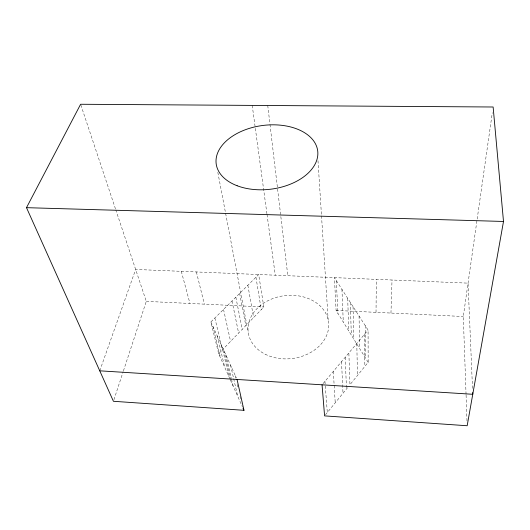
<?xml version="1.0" encoding="UTF-8"?>
<svg xmlns="http://www.w3.org/2000/svg" width="530" height="530" viewBox="0 0 530 530"><rect width="100%" height="100%" fill="white"/><g stroke="black" fill="none" stroke-linecap="round" stroke-linejoin="round"><path stroke-width="0.4" stroke-dasharray="2.65 1.99" d="M376.022 312.349L376.326 279.363M390.961 313.064L392.021 280.012M466.049 394.3L463.293 316.516L492.304 112.738M113.943 399.719L123.185 371.623M123.444 370.841L146.287 301.371L115.825 209.953M99.753 370.821L135.653 269.452L468.05 283.139L472.515 388.523M325.493 414.765L347.475 387.755M368.165 362.348L336.099 310.441L334.423 277.64L368.072 330.058L368.165 362.348L349.952 384.72L348.866 352.9M323.015 383.66L368.072 330.058M218.645 353.695L263.841 306.989L258.666 274.52L210.887 321.982L218.645 353.695L230.146 379.407M146.287 301.371L263.841 306.989M336.099 310.441L463.293 316.516M210.887 321.982L236.387 377.996M230.477 380.156L242.362 406.722M80.871 105.039L115.566 209.165M181.306 271.334L189.952 303.458M196.378 271.95L204.348 304.147M212.848 326.281L220.546 357.949M217.227 335.907L224.793 367.449M221.719 345.759L229.139 377.161M214.875 318.02L222.401 349.813M223.792 350.317L231.153 381.653M225.886 354.921L231.312 378.175M231.497 378.976L233.18 386.191M230.583 365.236L233.511 377.996M233.69 378.791L237.718 396.334M235.393 375.803L235.929 378.182M237.36 384.522L237.89 386.9M240.037 396.413L240.574 398.792M223.527 309.427L230.577 341.366M232.027 300.98L238.613 333.059M235.843 297.191L242.223 329.329M239.633 293.428L245.807 325.625M217.823 172.349L248.199 332.177M247.855 285.259L253.598 317.576M255.944 277.223L261.257 309.659M252.22 105.397L266.915 213.676M267.027 214.498L275.269 275.202M267.756 105.503L269.889 123.596M269.982 124.418L287.81 275.719M324.943 381.375L327.315 412.532M317.987 160.656L321.465 215.061M321.518 215.882L328.163 319.742M333.317 371.404L334.119 384.628M334.172 385.456L335.225 402.807M336.318 280.582L337.908 313.363M341.532 361.632L343.003 393.253M341.943 289.347L343.281 322.068M345.216 357.246L346.488 388.974M466.082 395.128L467.016 421.602M347.7 298.317L348.773 330.959M350.356 302.464L351.31 335.066M353.046 306.651L353.874 339.213M356.796 343.466L357.465 375.485M359.062 316.026L359.598 348.482M365.223 325.619L365.455 357.962M364.58 334.211L364.845 366.416M265.093 354.166A40.499 31.654 -7.2 0 0 328.587 328.03A40.499 31.654 -7.2 0 0 271.453 299.092A40.499 31.654 -7.2 0 0 265.093 354.166"/><path stroke-width="0.79" d="M237.056 379.46L243.966 410.306L113.427 401.283L26.5 207.674L80.613 104.258L493.125 107L503.5 221.46L467.162 425.742L324.585 415.884L322.055 384.807M26.5 207.674L503.5 221.46M99.753 370.821L472.76 394.287L472.687 392.637M243.005 408.153L243.966 410.306M237.148 185.752A51.171 32.111 -7.2 0 0 317.602 156.708A51.171 32.111 -7.2 0 0 246.039 129.479A51.171 32.111 -7.2 0 0 237.148 185.752"/></g></svg>
